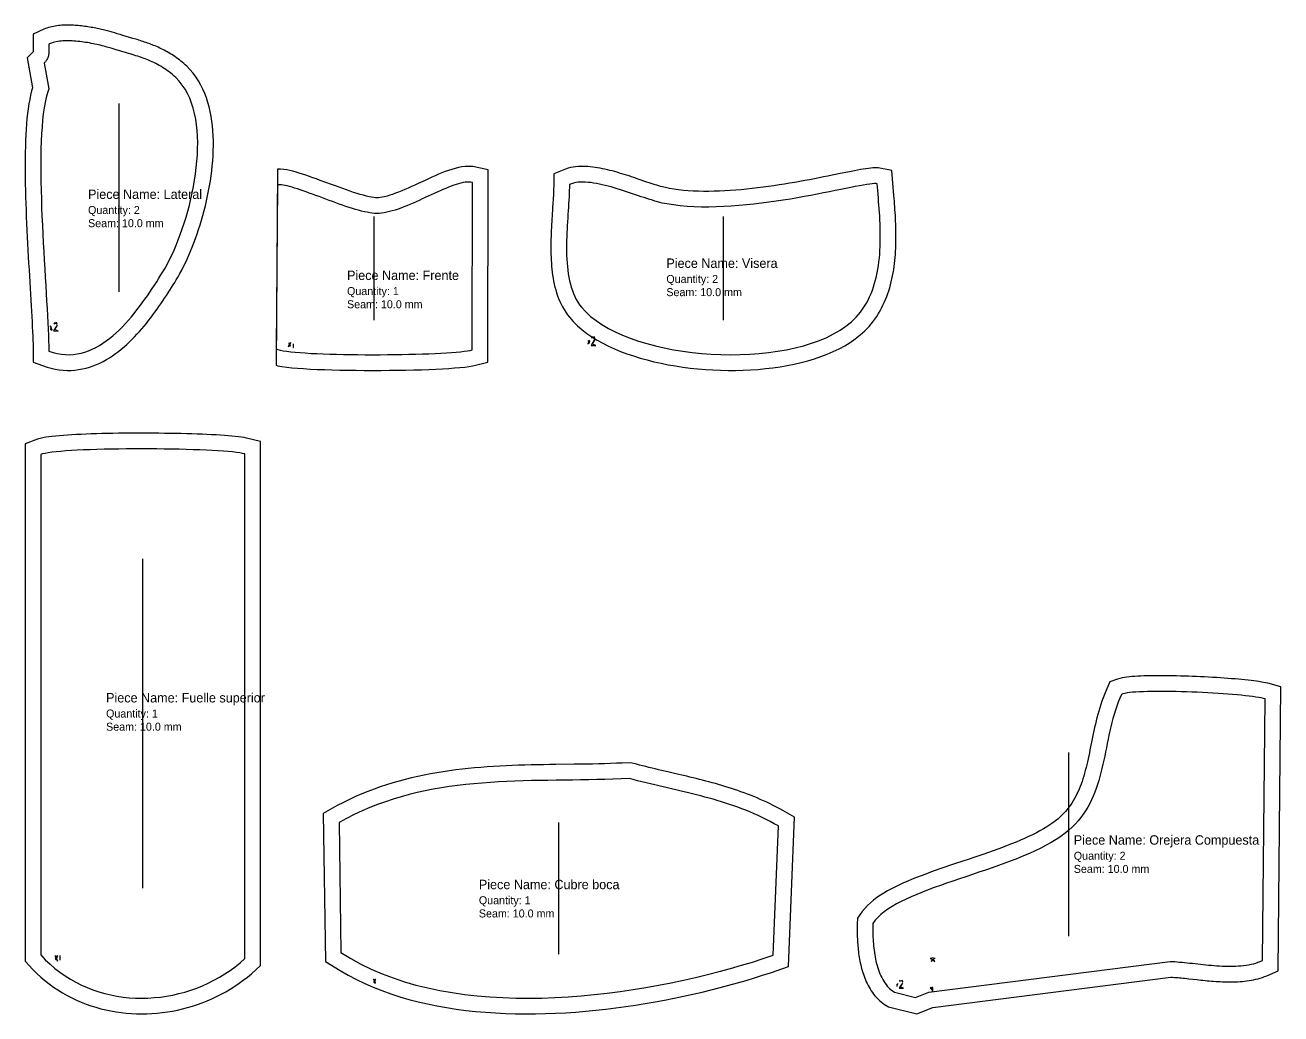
# Model space of a CAD drawing. Extents: x 0 to 829, y 0 to 1055.
# Drawn here: x 0 to 800, y 0 to 630 of the extents above; entities that cross this region are included whole.
import ezdxf

# ---------------------------------------------------------------- set-up
doc = ezdxf.new("R2010")
doc.units = 0
for name, color, linetype in [('1', 7, 'Continuous'), ('4', 1, 'Continuous'), ('7', 3, 'Continuous'), ('8', 5, 'Continuous')]:
    doc.layers.add(name, color=color, linetype=linetype)

# ---------------------------------------------------------------- blocks, each defined once
blk = doc.blocks.new('PIECE_1_FUELLE_SUPERIOR')
at = {"layer": '1'}
blk.add_lwpolyline([(67.58, -9.95), (70.86, -9.8), (74.14, -9.54), (77.41, -9.2), (80.66, -8.75), (83.91, -8.2), (87.14, -7.55), (90.34, -6.81), (93.53, -5.98), (96.69, -5.04), (99.83, -4.01), (102.93, -2.89), (106, -1.67), (109.04, -0.36), (112.03, 1.04), (114.99, 2.54), (117.9, 4.13), (120.76, 5.82), (123.58, 7.6), (126.33, 9.47), (129.04, 11.43), (131.68, 13.48), (134.26, 15.62), (140, 20.73), (139.99, 354.61), (131.19, 356.83), (129.55, 357.15), (127.83, 357.43), (125.97, 357.68), (123.97, 357.91), (121.82, 358.12), (119.52, 358.32), (117.07, 358.51), (114.47, 358.69), (111.74, 358.85), (108.89, 359.01), (105.91, 359.15), (102.82, 359.28), (99.63, 359.4), (96.35, 359.51), (92.98, 359.61), (89.54, 359.7), (86.03, 359.78), (82.47, 359.85), (78.86, 359.9), (75.22, 359.94), (71.54, 359.97), (67.85, 359.99), (64.16, 360), (60.47, 360), (56.79, 359.98), (53.13, 359.95), (49.5, 359.91), (45.92, 359.86), (42.38, 359.79), (38.91, 359.71), (35.5, 359.62), (32.17, 359.51), (28.93, 359.39), (25.79, 359.26), (22.76, 359.11), (19.84, 358.95), (17.04, 358.77), (14.37, 358.58), (11.84, 358.38), (9.45, 358.15), (7.2, 357.91), (5.1, 357.65), (3.14, 357.36), (1.29, 357.03), (-0.46, 356.65), (-2.21, 356.17), (-10, 353.3), (-10, 23.57), (-5.02, 18.25), (-2.53, 15.79), (0.03, 13.45), (2.65, 11.22), (5.35, 9.11), (8.1, 7.11), (10.92, 5.22), (13.79, 3.45), (16.71, 1.79), (19.68, 0.24), (22.68, -1.2), (25.74, -2.52), (28.82, -3.73), (31.94, -4.84), (35.09, -5.83), (38.27, -6.71), (41.48, -7.49), (44.7, -8.16), (47.94, -8.73), (51.19, -9.19), (54.46, -9.55), (57.73, -9.8), (61.01, -9.95), (64.3, -10)], close=True, dxfattribs=at)
at = {"layer": '4'}
blk.add_lwpolyline([(0, 346.32), (0, 27.52), (2.88, 24.49), (5.87, 21.64), (8.98, 18.97), (12.19, 16.48), (15.49, 14.18), (18.89, 12.05), (22.37, 10.1), (25.93, 8.32), (29.55, 6.72), (33.25, 5.3), (37, 4.05), (40.8, 2.96), (44.64, 2.05), (48.52, 1.31), (52.44, 0.73), (56.37, 0.32), (60.33, 0.08), (64.29, 0), (68.26, 0.08), (72.23, 0.33), (76.19, 0.73), (80.13, 1.3), (84.05, 2.02), (87.95, 2.9), (91.8, 3.93), (95.62, 5.12), (99.38, 6.46), (103.1, 7.95), (106.75, 9.6), (110.33, 11.39), (113.83, 13.33), (117.26, 15.42), (120.59, 17.66), (123.83, 20.03), (126.97, 22.56), (130, 25.22), (129.99, 346.82), (128.62, 347.15), (126.86, 347.46), (124.73, 347.75), (122.25, 348.03), (119.45, 348.29), (116.34, 348.54), (112.96, 348.76), (109.32, 348.97), (105.45, 349.16), (101.38, 349.33), (97.12, 349.48), (92.7, 349.62), (88.15, 349.73), (83.48, 349.83), (78.72, 349.9), (73.9, 349.95), (69.04, 349.99), (64.16, 350), (59.28, 349.99), (54.43, 349.96), (49.63, 349.91), (44.91, 349.84), (40.29, 349.74), (35.79, 349.62), (31.44, 349.48), (27.26, 349.31), (23.28, 349.12), (19.51, 348.91), (15.98, 348.68), (12.71, 348.42), (9.74, 348.13), (7.07, 347.82), (4.74, 347.48), (2.77, 347.12), (1.18, 346.74)], close=True, dxfattribs=at)
for points in [[(9.13, 27.13), (9.39, 24.75), (9.92, 25.01), (10.72, 23.69), (10.19, 25.01), (10.72, 27.13), (9.92, 26.07), (9.39, 27.13)], [(12.04, 27.13), (12.04, 24.48), (12.3, 24.48), (12.3, 27.13)]]:
    blk.add_lwpolyline(points, dxfattribs=at)
at = {"layer": '7'}
blk.add_line((65, 70), (65, 280), dxfattribs=at)
at = {"layer": '8'}
for s, height, p in [('Piece Name: Fuelle superior', 6, (41.6, 188.43)), ('Quantity: 1', 5.1, (41.6, 178.83)), ('Seam: 10.0 mm', 5.1, (41.6, 170.43))]:
    blk.add_text(s, height=height, dxfattribs=at).set_placement(p)
blk = doc.blocks.new('PIECE_2_CUBRE_BOCA')
at = {"layer": '1'}
blk.add_lwpolyline([(125.2, -9.97), (131.62, -9.83), (138.05, -9.6), (144.47, -9.26), (150.89, -8.83), (157.29, -8.3), (163.68, -7.69), (170.05, -6.99), (176.4, -6.21), (182.7, -5.36), (188.98, -4.43), (195.21, -3.42), (201.39, -2.35), (207.52, -1.22), (213.59, -0.02), (219.6, 1.23), (225.54, 2.54), (231.4, 3.9), (237.19, 5.31), (242.89, 6.76), (248.5, 8.26), (254.01, 9.79), (259.43, 11.36), (264.74, 12.96), (269.94, 14.59), (275.02, 16.24), (286.45, 20.1), (290.23, 115.44), (282.93, 119.57), (280.87, 120.7), (278.81, 121.79), (276.75, 122.84), (274.69, 123.86), (272.63, 124.84), (270.58, 125.78), (268.52, 126.7), (266.46, 127.58), (264.41, 128.43), (262.35, 129.26), (260.29, 130.05), (258.24, 130.82), (256.19, 131.56), (254.14, 132.28), (252.09, 132.98), (250.05, 133.65), (248.01, 134.3), (245.96, 134.93), (243.92, 135.54), (241.88, 136.14), (239.85, 136.71), (237.82, 137.28), (235.78, 137.82), (233.75, 138.36), (231.72, 138.88), (229.7, 139.39), (227.68, 139.9), (225.65, 140.39), (223.63, 140.88), (221.61, 141.36), (219.59, 141.84), (215.57, 142.78), (209.54, 144.17), (209.54, 144.17), (205.5, 145.12), (205.5, 145.12), (203.52, 145.59), (203.52, 145.59), (201.49, 146.07), (201.49, 146.07), (199.51, 146.55), (199.51, 146.55), (197.47, 147.05), (195.46, 147.55), (193.45, 148.06), (193.45, 148.06), (191.49, 148.57), (189.49, 149.1), (185.91, 150.06), (180.52, 149.8), (176.8, 149.64), (172.95, 149.51), (172.95, 149.5), (169.2, 149.39), (165.37, 149.29), (161.5, 149.21), (161.5, 149.21), (157.67, 149.14), (157.67, 149.14), (153.78, 149.08), (149.9, 149.03), (138.17, 148.88), (134.24, 148.82), (130.3, 148.76), (126.34, 148.69), (122.38, 148.6), (118.41, 148.5), (114.43, 148.37), (110.44, 148.23), (106.45, 148.06), (102.45, 147.86), (98.44, 147.63), (94.44, 147.37), (90.42, 147.07), (86.41, 146.73), (82.39, 146.34), (78.37, 145.91), (74.35, 145.43), (70.33, 144.9), (66.31, 144.31), (62.28, 143.66), (58.27, 142.95), (54.25, 142.17), (50.24, 141.33), (46.23, 140.41), (42.23, 139.42), (38.24, 138.35), (34.25, 137.2), (30.27, 135.96), (26.3, 134.64), (22.34, 133.23), (18.4, 131.72), (14.47, 130.12), (10.55, 128.41), (6.65, 126.61), (2.76, 124.69), (-1.11, 122.68), (-10.09, 117.7), (-8.68, 23.45), (0.73, 17.56), (5.83, 14.64), (11.04, 11.91), (16.38, 9.37), (21.82, 7), (27.36, 4.81), (32.99, 2.79), (38.72, 0.94), (44.53, -0.75), (50.42, -2.29), (56.38, -3.67), (62.4, -4.9), (68.49, -5.99), (74.64, -6.94), (80.83, -7.76), (87.08, -8.44), (93.36, -8.99), (99.68, -9.42), (106.03, -9.73), (112.4, -9.92), (118.8, -10)], close=True, dxfattribs=at)
at = {"layer": '4'}
blk.add_lwpolyline([(0, 111.86), (1.24, 29.04), (7.44, 25.21), (13.87, 21.69), (20.52, 18.47), (27.38, 15.54), (34.43, 12.88), (41.66, 10.5), (49.05, 8.38), (56.6, 6.53), (64.29, 4.92), (72.1, 3.55), (80.03, 2.42), (88.06, 1.51), (96.17, 0.83), (104.36, 0.35), (112.61, 0.08), (120.91, 0), (129.24, 0.11), (137.6, 0.4), (145.96, 0.86), (154.32, 1.48), (162.66, 2.26), (170.97, 3.19), (179.24, 4.26), (187.45, 5.46), (195.59, 6.78), (203.64, 8.23), (211.6, 9.78), (219.45, 11.43), (227.18, 13.18), (234.77, 15.01), (242.21, 16.92), (249.49, 18.9), (256.6, 20.95), (263.51, 23.04), (270.23, 25.19), (276.73, 27.37), (280, 109.74), (277.42, 111.19), (274.85, 112.58), (272.27, 113.9), (269.69, 115.17), (267.1, 116.38), (264.51, 117.54), (261.92, 118.64), (259.33, 119.7), (256.74, 120.71), (254.14, 121.68), (251.54, 122.6), (248.93, 123.49), (246.32, 124.34), (243.71, 125.16), (241.09, 125.95), (238.47, 126.71), (235.84, 127.45), (233.21, 128.16), (230.57, 128.85), (227.93, 129.53), (225.28, 130.19), (222.63, 130.83), (219.97, 131.47), (217.31, 132.1), (214.64, 132.72), (211.96, 133.35), (209.28, 133.97), (206.59, 134.59), (203.9, 135.22), (201.19, 135.86), (198.48, 136.51), (195.77, 137.17), (193.04, 137.85), (190.31, 138.54), (187.57, 139.26), (184.82, 140), (179.72, 139.75), (174.6, 139.56), (169.45, 139.4), (164.3, 139.27), (159.12, 139.17), (153.93, 139.08), (148.74, 139.01), (143.53, 138.95), (138.31, 138.88), (133.08, 138.8), (127.85, 138.71), (122.62, 138.6), (117.38, 138.46), (112.14, 138.29), (106.91, 138.07), (101.67, 137.8), (96.44, 137.48), (91.22, 137.1), (86, 136.65), (80.8, 136.12), (75.6, 135.51), (70.41, 134.81), (65.24, 134.01), (60.09, 133.11), (54.95, 132.11), (49.83, 130.98), (44.73, 129.73), (39.65, 128.36), (34.6, 126.84), (29.57, 125.19), (24.56, 123.38), (19.59, 121.42), (14.64, 119.29), (9.73, 116.99), (4.85, 114.52)], close=True, dxfattribs=at)
blk.add_lwpolyline([(21.83, 12.04), (22.36, 11.24), (22.09, 10.19), (23.15, 9.66), (22.89, 10.98), (23.42, 12.04), (22.62, 11.24), (22.09, 12.04)], dxfattribs=at)
at = {"layer": '7'}
blk.add_line((140, 28), (140, 112), dxfattribs=at)
at = {"layer": '8'}
for s, height, p in [('Piece Name: Cubre boca', 6, (89.12, 69.45)), ('Quantity: 1', 5.1, (89.12, 59.85)), ('Seam: 10.0 mm', 5.1, (89.12, 51.45))]:
    blk.add_text(s, height=height, dxfattribs=at).set_placement(p)
blk = doc.blocks.new('PIECE_3_OREJERA_COMPUESTA')
at = {"layer": '1'}
blk.add_lwpolyline([(192.21, 12.81), (193.19, 12.74), (194.35, 12.65), (194.35, 12.65), (195.43, 12.55), (196.54, 12.45), (197.75, 12.33), (198.94, 12.21), (201.34, 11.95), (201.34, 11.95), (206.43, 11.38), (209.04, 11.1), (210.38, 10.96), (211.72, 10.82), (213.07, 10.69), (214.44, 10.57), (215.81, 10.45), (217.19, 10.34), (218.57, 10.24), (219.97, 10.15), (221.37, 10.07), (222.77, 10.01), (224.18, 9.96), (225.6, 9.92), (227.01, 9.91), (228.43, 9.91), (229.86, 9.93), (231.28, 9.97), (232.71, 10.04), (234.13, 10.13), (235.57, 10.24), (236.99, 10.39), (238.42, 10.56), (239.85, 10.77), (241.28, 11.01), (242.7, 11.29), (244.11, 11.6), (245.53, 11.96), (246.94, 12.35), (248.34, 12.8), (249.74, 13.29), (251.13, 13.83), (258.3, 16.92), (260.07, 197.84), (251.67, 200.16), (250.38, 200.46), (249.04, 200.73), (247.62, 200.98), (246.12, 201.22), (244.52, 201.46), (242.82, 201.68), (241.03, 201.9), (239.16, 202.12), (237.2, 202.32), (235.16, 202.53), (233.03, 202.73), (230.84, 202.92), (228.59, 203.1), (226.28, 203.28), (223.91, 203.45), (221.5, 203.62), (219.04, 203.78), (216.55, 203.93), (214.03, 204.07), (211.48, 204.2), (208.93, 204.33), (206.35, 204.44), (203.78, 204.55), (201.21, 204.65), (198.65, 204.73), (196.1, 204.8), (193.57, 204.87), (191.07, 204.92), (188.6, 204.96), (186.18, 204.99), (183.79, 205), (181.46, 205), (179.19, 204.99), (176.97, 204.96), (174.83, 204.91), (172.75, 204.85), (170.75, 204.78), (168.83, 204.69), (167, 204.57), (165.25, 204.44), (163.58, 204.29), (161.99, 204.11), (160.47, 203.9), (159, 203.64), (157.53, 203.32), (156.04, 202.91), (151.03, 201.04), (148.45, 195.18), (147.58, 193.07), (146.76, 190.95), (146, 188.82), (145.29, 186.71), (144.62, 184.59), (143.99, 182.47), (143.4, 180.36), (142.85, 178.25), (142.32, 176.16), (141.82, 174.07), (141.35, 172), (140.89, 169.93), (140.46, 167.87), (140.03, 165.83), (139.62, 163.81), (138.4, 157.81), (138, 155.86), (137.59, 153.91), (137.19, 152.06), (136.75, 150.1), (136.31, 148.22), (135.89, 146.49), (135.41, 144.64), (134.91, 142.81), (134.42, 141.1), (133.89, 139.36), (133.33, 137.68), (132.73, 135.97), (132.14, 134.39), (131.49, 132.78), (130.81, 131.21), (130.1, 129.68), (129.35, 128.19), (128.56, 126.73), (127.72, 125.28), (126.85, 123.89), (125.92, 122.5), (124.97, 121.19), (123.91, 119.85), (122.84, 118.59), (121.69, 117.33), (120.47, 116.09), (119.19, 114.88), (117.84, 113.7), (116.4, 112.54), (114.66, 111.24), (112.82, 109.97), (110.84, 108.71), (108.73, 107.44), (106.5, 106.18), (104.24, 104.98), (101.75, 103.72), (99.29, 102.55), (96.7, 101.36), (94.04, 100.2), (91.25, 99.03), (88.47, 97.9), (85.66, 96.8), (82.66, 95.65), (79.77, 94.58), (76.76, 93.5), (73.67, 92.4), (70.65, 91.35), (70.65, 91.35), (67.53, 90.27), (64.45, 89.23), (61.31, 88.17), (51.97, 85.04), (48.87, 83.99), (45.78, 82.94), (42.72, 81.88), (39.68, 80.81), (36.68, 79.74), (33.71, 78.65), (30.79, 77.55), (27.91, 76.44), (25.08, 75.3), (22.31, 74.14), (19.6, 72.96), (16.95, 71.75), (14.37, 70.5), (11.86, 69.22), (9.43, 67.89), (7.08, 66.52), (4.8, 65.09), (2.61, 63.6), (0.52, 62.03), (-1.49, 60.38), (-3.38, 58.63), (-5.17, 56.77), (-6.83, 54.79), (-9.85, 50.54), (-9.96, 46.6), (-9.98, 45.64), (-9.99, 44.66), (-10, 43.66), (-10, 42.64), (-9.99, 41.59), (-9.97, 40.54), (-9.95, 39.46), (-9.91, 38.36), (-9.86, 37.26), (-9.81, 36.14), (-9.74, 35), (-9.65, 33.86), (-9.56, 32.7), (-9.45, 31.54), (-9.33, 30.36), (-9.19, 29.18), (-9.04, 27.99), (-8.87, 26.8), (-8.68, 25.6), (-8.47, 24.4), (-8.24, 23.2), (-8, 21.98), (-7.73, 20.78), (-7.44, 19.57), (-7.13, 18.36), (-6.79, 17.16), (-6.43, 15.96), (-6.04, 14.76), (-5.62, 13.56), (-5.18, 12.38), (-4.7, 11.2), (-4.18, 10.02), (-3.64, 8.86), (-3.05, 7.7), (-2.43, 6.56), (-1.77, 5.44), (-1.06, 4.32), (-0.31, 3.23), (0.49, 2.15), (1.33, 1.1), (2.23, 0.08), (3.18, -0.92), (4.19, -1.87), (5.24, -2.79), (6.35, -3.67), (7.52, -4.5), (9.91, -6.04), (27.94, -10.46), (38.2, -6.48), (189.94, 12.95), (190.19, 12.94), (191.08, 12.89)], close=True, dxfattribs=at)
at = {"layer": '4'}
blk.add_lwpolyline([(158.48, 193.14), (157.39, 190.64), (156.38, 188.1), (155.45, 185.54), (154.59, 182.96), (153.79, 180.36), (153.05, 177.74), (152.36, 175.1), (151.72, 172.46), (151.11, 169.8), (150.52, 167.14), (149.96, 164.48), (149.41, 161.81), (148.88, 159.15), (148.34, 156.49), (147.79, 153.84), (147.23, 151.19), (146.66, 148.56), (146.05, 145.95), (145.41, 143.36), (144.73, 140.78), (144, 138.23), (143.22, 135.7), (142.37, 133.21), (141.45, 130.74), (140.46, 128.31), (139.39, 125.92), (138.22, 123.57), (136.96, 121.26), (135.59, 118.99), (134.12, 116.78), (132.52, 114.61), (130.8, 112.5), (128.95, 110.44), (126.96, 108.45), (124.82, 106.51), (122.53, 104.64), (119.79, 102.62), (116.86, 100.68), (113.76, 98.79), (110.49, 96.97), (107.07, 95.2), (103.52, 93.49), (99.85, 91.82), (96.06, 90.19), (92.18, 88.61), (88.22, 87.07), (84.19, 85.55), (80.1, 84.07), (75.97, 82.61), (71.82, 81.17), (67.64, 79.75), (63.47, 78.35), (59.3, 76.95), (55.16, 75.56), (51.06, 74.17), (47.01, 72.78), (43.02, 71.39), (39.11, 69.99), (35.3, 68.57), (31.58, 67.13), (27.99, 65.68), (24.53, 64.2), (21.21, 62.69), (18.05, 61.15), (15.06, 59.58), (12.25, 57.96), (9.65, 56.3), (7.26, 54.6), (5.09, 52.84), (3.16, 51.03), (1.48, 49.16), (0.06, 47.22), (0.03, 46.06), (0.01, 44.86), (0, 43.63), (0, 42.36), (0.02, 41.07), (0.05, 39.75), (0.1, 38.41), (0.16, 37.04), (0.24, 35.67), (0.34, 34.27), (0.47, 32.87), (0.61, 31.46), (0.78, 30.05), (0.97, 28.63), (1.19, 27.22), (1.44, 25.81), (1.71, 24.41), (2.01, 23.02), (2.35, 21.65), (2.71, 20.29), (3.11, 18.95), (3.55, 17.63), (4.01, 16.34), (4.52, 15.08), (5.06, 13.84), (5.65, 12.65), (6.27, 11.49), (6.94, 10.38), (7.64, 9.3), (8.4, 8.28), (9.19, 7.3), (10.04, 6.38), (10.93, 5.51), (11.87, 4.71), (12.86, 3.96), (13.9, 3.28), (27.26, 0), (35.72, 3.28), (189.51, 22.97), (190.97, 22.91), (192.47, 22.82), (194, 22.71), (195.55, 22.58), (197.13, 22.44), (198.74, 22.28), (200.37, 22.11), (202.03, 21.93), (203.7, 21.75), (205.39, 21.56), (207.09, 21.37), (208.81, 21.18), (210.53, 21), (212.27, 20.82), (214.01, 20.65), (215.76, 20.49), (217.51, 20.35), (219.26, 20.22), (221, 20.11), (222.74, 20.02), (224.48, 19.95), (226.21, 19.91), (227.93, 19.9), (229.63, 19.93), (231.32, 19.98), (233, 20.07), (234.65, 20.2), (236.29, 20.37), (237.9, 20.59), (239.49, 20.85), (241.05, 21.16), (242.58, 21.52), (244.08, 21.94), (245.54, 22.41), (246.97, 22.94), (248.37, 23.53), (250, 190.25), (248.9, 190.54), (247.55, 190.83), (245.95, 191.12), (244.13, 191.41), (242.09, 191.69), (239.86, 191.97), (237.44, 192.24), (234.86, 192.51), (232.14, 192.77), (229.27, 193.01), (226.29, 193.25), (223.2, 193.48), (220.03, 193.69), (216.79, 193.9), (213.48, 194.08), (210.14, 194.26), (206.77, 194.42), (203.39, 194.56), (200.02, 194.68), (196.66, 194.78), (193.34, 194.87), (190.08, 194.93), (186.88, 194.98), (183.76, 195), (180.75, 195), (177.84, 194.97), (175.07, 194.92), (172.44, 194.84), (169.97, 194.73), (167.68, 194.6), (165.57, 194.43), (163.68, 194.24), (162.01, 194.01), (160.57, 193.76), (159.39, 193.47)], close=True, dxfattribs=at)
for points in [[(38.76, 25.27), (36.64, 24.74), (38.23, 24.21), (37.17, 23.15), (38.5, 23.68), (39.56, 22.89), (38.5, 24.47), (39.82, 25.27)], [(15.74, 8.86), (15.74, 8.6), (15.21, 8.33), (15.21, 7.28), (15.48, 7.28), (15.48, 7.81), (16.01, 8.86)], [(18.92, 9.13), (16.8, 5.95), (19.45, 5.95), (17.33, 6.75), (19.18, 9.13)], [(17.33, 10.98), (17.07, 10.45), (18.39, 10.72), (18.92, 9.92), (19.18, 9.92), (18.65, 10.98)], [(37.17, 6.48), (36.64, 5.95), (37.97, 5.95), (37.17, 5.42), (37.97, 4.89), (37.97, 3.84), (38.23, 6.22), (37.7, 6.48)]]:
    blk.add_lwpolyline(points, dxfattribs=at)
at = {"layer": '7'}
blk.add_line((125, 39), (125, 156), dxfattribs=at)
at = {"layer": '8'}
for s, height, p in [('Piece Name: Orejera Compuesta', 6, (128.08, 97.35)), ('Quantity: 2', 5.1, (128.08, 87.75)), ('Seam: 10.0 mm', 5.1, (128.08, 79.35))]:
    blk.add_text(s, height=height, dxfattribs=at).set_placement(p)
blk = doc.blocks.new('PIECE_4_LATERAL')
at = {"layer": '1'}
blk.add_lwpolyline([(50.52, 203.94), (49.59, 204.22), (48.7, 204.5), (47.12, 204.99), (46.36, 205.21), (45.59, 205.44), (44.81, 205.66), (44, 205.89), (43.17, 206.11), (42.33, 206.34), (41.47, 206.56), (40.59, 206.78), (39.7, 207), (38.79, 207.21), (37.86, 207.42), (36.93, 207.62), (35.98, 207.83), (35.01, 208.02), (34.05, 208.21), (33.06, 208.4), (32.07, 208.57), (31.08, 208.74), (30.07, 208.91), (29.05, 209.06), (28.03, 209.2), (27, 209.34), (25.97, 209.46), (24.93, 209.57), (23.89, 209.68), (22.85, 209.77), (21.8, 209.84), (20.75, 209.9), (19.71, 209.95), (18.65, 209.98), (17.6, 210), (16.55, 210), (15.49, 209.98), (14.44, 209.94), (13.39, 209.88), (12.34, 209.8), (11.28, 209.69), (10.23, 209.56), (9.19, 209.41), (8.13, 209.22), (7.08, 209), (6.03, 208.75), (4.98, 208.47), (3.94, 208.14), (2.89, 207.77), (1.84, 207.36), (-4.88, 204.33), (-4.88, 197.48), (-4.86, 195.86), (-4.84, 194.8), (-4.84, 194.03), (-4.84, 193.69), (-4.85, 193.39), (-4.87, 193.05), (-4.87, 193.02), (-4.87, 192.98), (-8.67, 189.22), (-5.2, 170.13), (-5.83, 168.04), (-6.5, 165.39), (-7.09, 162.63), (-7.61, 159.75), (-8.07, 156.76), (-8.47, 153.65), (-8.81, 150.42), (-9.11, 147.09), (-9.35, 143.65), (-9.56, 140.1), (-9.72, 136.47), (-9.84, 132.74), (-9.93, 128.93), (-9.98, 125.04), (-10, 121.09), (-9.99, 117.07), (-9.95, 112.99), (-9.89, 108.87), (-9.8, 104.7), (-9.69, 100.5), (-9.55, 96.27), (-9.4, 92.02), (-9.24, 87.77), (-9.05, 83.5), (-8.86, 79.24), (-8.65, 74.99), (-8.43, 70.76), (-8.2, 66.55), (-7.97, 62.38), (-7.74, 58.25), (-7.5, 54.17), (-7.03, 46.19), (-6.34, 34.78), (-6.13, 31.17), (-6.13, 31.17), (-5.93, 27.66), (-5.74, 24.28), (-5.74, 24.28), (-5.56, 20.98), (-5.56, 20.98), (-5.4, 17.84), (-5.26, 14.83), (-5.14, 11.97), (-5.04, 9.27), (-4.96, 6.83), (-4.91, 4.39), (-4.79, -4.8), (4.13, -7.89), (6.67, -8.62), (9.22, -9.19), (11.75, -9.61), (14.28, -9.88), (16.78, -10), (19.26, -9.98), (21.71, -9.81), (24.13, -9.52), (26.5, -9.09), (28.83, -8.54), (31.12, -7.88), (33.35, -7.12), (35.54, -6.25), (37.67, -5.29), (39.76, -4.25), (41.79, -3.12), (43.78, -1.93), (45.72, -0.66), (47.62, 0.67), (49.47, 2.06), (51.28, 3.5), (53.05, 4.99), (54.77, 6.52), (56.47, 8.1), (58.12, 9.71), (59.73, 11.36), (61.31, 13.04), (62.86, 14.75), (64.37, 16.47), (65.85, 18.22), (67.3, 19.99), (68.72, 21.76), (70.1, 23.55), (71.45, 25.34), (72.78, 27.13), (74.07, 28.93), (75.33, 30.72), (76.56, 32.5), (77.76, 34.26), (78.94, 36.02), (80.08, 37.75), (81.19, 39.47), (82.28, 41.16), (83.33, 42.81), (84.35, 44.44), (85.34, 46.02), (86.34, 47.62), (87.51, 49.57), (88.7, 51.66), (89.88, 53.84), (91.04, 56.11), (92.18, 58.46), (93.31, 60.88), (94.42, 63.39), (95.51, 65.97), (96.58, 68.61), (97.63, 71.33), (98.65, 74.1), (99.64, 76.93), (100.6, 79.81), (101.53, 82.75), (102.43, 85.73), (103.29, 88.75), (104.11, 91.81), (104.89, 94.91), (105.62, 98.03), (106.31, 101.18), (106.95, 104.35), (107.53, 107.54), (108.06, 110.74), (108.54, 113.95), (108.95, 117.17), (109.3, 120.39), (109.58, 123.6), (109.79, 126.81), (109.94, 130.02), (110, 133.21), (109.99, 136.38), (109.89, 139.53), (109.7, 142.66), (109.43, 145.77), (109.06, 148.84), (108.58, 151.88), (108, 154.88), (107.32, 157.84), (106.51, 160.75), (105.58, 163.62), (104.52, 166.43), (103.33, 169.17), (101.99, 171.85), (100.5, 174.45), (98.85, 176.96), (97.04, 179.37), (95.07, 181.67), (93.02, 183.75), (92.01, 184.69), (91.1, 185.51), (90.17, 186.3), (89.24, 187.08), (88.3, 187.82), (87.35, 188.54), (86.4, 189.24), (85.45, 189.91), (84.5, 190.56), (83.53, 191.18), (82.57, 191.79), (81.61, 192.37), (80.64, 192.93), (79.67, 193.47), (78.7, 193.98), (77.73, 194.48), (76.76, 194.96), (75.79, 195.42), (74.82, 195.87), (73.85, 196.3), (72.89, 196.71), (71.92, 197.11), (70.96, 197.5), (69.99, 197.87), (69.04, 198.22), (68.08, 198.57), (67.13, 198.91), (66.18, 199.23), (65.23, 199.55), (64.28, 199.86), (63.34, 200.16), (62.4, 200.45), (61.47, 200.74), (60.53, 201.02), (58.68, 201.57), (52.27, 203.43), (50.52, 203.94)], close=True, dxfattribs=at)
at = {"layer": '4'}
blk.add_lwpolyline([(5.12, 197.86), (5.12, 197.44), (5.12, 197.02), (5.13, 196.61), (5.13, 196.21), (5.14, 195.82), (5.15, 195.43), (5.16, 195.05), (5.16, 194.68), (5.16, 194.31), (5.16, 193.95), (5.16, 193.59), (5.15, 193.24), (5.14, 192.9), (5.12, 192.56), (5.1, 192.22), (5.07, 191.89), (5.03, 191.56), (4.99, 191.24), (4.93, 190.92), (4.87, 190.61), (4.8, 190.29), (4.72, 189.98), (4.62, 189.68), (4.52, 189.37), (4.4, 189.07), (4.27, 188.77), (4.13, 188.47), (3.97, 188.17), (3.79, 187.88), (3.61, 187.58), (3.4, 187.29), (3.18, 187), (2.94, 186.7), (2.68, 186.41), (2.41, 186.12), (2.11, 185.82), (5.12, 169.31), (4.22, 166.76), (3.42, 163.88), (2.72, 160.69), (2.11, 157.21), (1.58, 153.46), (1.14, 149.45), (0.78, 145.21), (0.49, 140.74), (0.27, 136.08), (0.12, 131.23), (0.03, 126.23), (0, 121.07), (0.02, 115.8), (0.09, 110.41), (0.2, 104.94), (0.35, 99.4), (0.54, 93.8), (0.76, 88.18), (1, 82.54), (1.27, 76.9), (1.56, 71.28), (1.86, 65.71), (2.17, 60.19), (2.48, 54.76), (2.8, 49.42), (3.11, 44.19), (3.42, 39.1), (3.71, 34.16), (3.99, 29.39), (4.25, 24.82), (4.48, 20.44), (4.68, 16.3), (4.85, 12.4), (4.98, 8.76), (5.07, 5.41), (5.12, 2.35), (7.81, 1.44), (10.48, 0.76), (13.1, 0.3), (15.69, 0.05), (18.25, 0), (20.77, 0.14), (23.25, 0.47), (25.69, 0.98), (28.1, 1.65), (30.47, 2.49), (32.81, 3.48), (35.1, 4.6), (37.36, 5.87), (39.57, 7.26), (41.75, 8.77), (43.89, 10.39), (45.99, 12.11), (48.04, 13.92), (50.06, 15.82), (52.04, 17.79), (53.97, 19.83), (55.86, 21.93), (57.72, 24.08), (59.52, 26.27), (61.29, 28.5), (63.01, 30.75), (64.69, 33.02), (66.33, 35.3), (67.92, 37.58), (69.47, 39.85), (70.97, 42.11), (72.43, 44.34), (73.85, 46.54), (75.21, 48.69), (76.54, 50.8), (77.81, 52.85), (79.24, 55.24), (80.67, 57.82), (82.09, 60.58), (83.51, 63.5), (84.9, 66.57), (86.27, 69.79), (87.61, 73.13), (88.92, 76.59), (90.18, 80.17), (91.39, 83.83), (92.55, 87.59), (93.65, 91.41), (94.68, 95.3), (95.64, 99.25), (96.52, 103.23), (97.32, 107.24), (98.02, 111.28), (98.63, 115.32), (99.13, 119.35), (99.53, 123.37), (99.81, 127.37), (99.97, 131.32), (100, 135.23), (99.9, 139.08), (99.66, 142.86), (99.27, 146.56), (98.73, 150.16), (98.03, 153.66), (97.17, 157.05), (96.14, 160.31), (94.94, 163.43), (93.55, 166.4), (91.97, 169.21), (90.2, 171.85), (88.23, 174.31), (86.05, 176.58), (85.02, 177.53), (83.98, 178.44), (82.94, 179.31), (81.89, 180.14), (80.83, 180.93), (79.77, 181.68), (78.69, 182.41), (77.61, 183.1), (76.53, 183.75), (75.43, 184.38), (74.33, 184.98), (73.23, 185.55), (72.11, 186.1), (70.99, 186.63), (69.86, 187.13), (68.73, 187.61), (67.59, 188.07), (66.45, 188.52), (65.29, 188.95), (64.14, 189.36), (62.97, 189.76), (61.8, 190.15), (60.63, 190.53), (59.44, 190.9), (58.26, 191.26), (57.06, 191.62), (55.87, 191.97), (54.66, 192.32), (53.45, 192.67), (52.24, 193.02), (51.02, 193.38), (49.8, 193.73), (48.57, 194.09), (47.33, 194.46), (46.09, 194.84), (44.85, 195.22), (43.97, 195.49), (43.05, 195.76), (42.09, 196.04), (41.09, 196.32), (40.07, 196.59), (39.01, 196.87), (37.92, 197.14), (36.81, 197.4), (35.68, 197.66), (34.53, 197.91), (33.35, 198.16), (32.16, 198.39), (30.96, 198.62), (29.75, 198.83), (28.53, 199.03), (27.3, 199.21), (26.06, 199.38), (24.83, 199.53), (23.6, 199.66), (22.37, 199.77), (21.14, 199.86), (19.93, 199.93), (18.72, 199.98), (17.53, 200), (16.36, 199.99), (15.2, 199.96), (14.06, 199.9), (12.94, 199.81), (11.85, 199.69), (10.79, 199.54), (9.75, 199.35), (8.75, 199.13), (7.79, 198.87), (6.86, 198.57), (5.97, 198.24)], close=True, dxfattribs=at)
for points in [[(5.95, 18.39), (6.48, 17.33), (6.22, 16.27), (7.28, 15.74), (6.22, 18.39)], [(10.45, 18.92), (8.07, 15.21), (10.98, 14.95), (8.86, 16.01), (10.72, 18.92)], [(9.13, 20.51), (8.33, 19.71), (9.39, 20.24), (10.45, 19.45), (10.19, 20.24), (9.66, 20.51)]]:
    blk.add_lwpolyline(points, dxfattribs=at)
at = {"layer": '7'}
blk.add_line((50, 40), (50, 160), dxfattribs=at)
at = {"layer": '8'}
for s, height, p in [('Piece Name: Lateral', 6, (30.12, 99.26)), ('Quantity: 2', 5.1, (30.12, 89.66)), ('Seam: 10.0 mm', 5.1, (30.12, 81.26))]:
    blk.add_text(s, height=height, dxfattribs=at).set_placement(p)
blk = doc.blocks.new('PIECE_5_FRENTE')
at = {"layer": '1'}
blk.add_lwpolyline([(66.81, -9.98), (72.12, -9.94), (77.38, -9.88), (82.55, -9.79), (87.6, -9.67), (92.5, -9.53), (97.22, -9.36), (101.73, -9.17), (105.99, -8.96), (109.99, -8.72), (113.69, -8.46), (117.08, -8.17), (120.14, -7.85), (122.89, -7.49), (125.37, -7.07), (134.86, -4.81), (135.01, 117.86), (125.19, 119.85), (122.76, 120.01), (120.45, 119.93), (118.24, 119.66), (116.1, 119.24), (113.99, 118.72), (111.9, 118.1), (109.81, 117.41), (107.72, 116.64), (105.61, 115.81), (103.49, 114.94), (101.35, 114.02), (99.2, 113.06), (97.04, 112.08), (94.87, 111.09), (90.53, 109.08), (88.38, 108.09), (86.23, 107.12), (84.11, 106.17), (82.03, 105.26), (79.97, 104.4), (77.97, 103.59), (76.02, 102.85), (74.14, 102.18), (72.34, 101.58), (70.64, 101.08), (69.04, 100.67), (67.57, 100.36), (66.25, 100.15), (65.1, 100.03), (64.1, 100), (63.23, 100.04), (62.09, 100.16), (60.72, 100.38), (59.15, 100.68), (57.43, 101.08), (55.56, 101.56), (53.58, 102.12), (51.49, 102.75), (49.33, 103.44), (47.09, 104.19), (44.79, 104.97), (42.45, 105.8), (40.07, 106.66), (37.68, 107.53), (35.27, 108.42), (28.09, 111.09), (25.73, 111.96), (23.42, 112.8), (21.15, 113.61), (18.93, 114.38), (16.76, 115.1), (14.66, 115.77), (12.61, 116.38), (10.62, 116.92), (8.67, 117.39), (6.74, 117.78), (4.79, 118.06), (2.72, 118.2), (0.77, 118.14), (-0.07, -6.76), (0.93, -7), (3.66, -7.49), (6.65, -7.91), (9.94, -8.27), (13.54, -8.58), (17.43, -8.87), (21.6, -9.11), (26.02, -9.33), (30.66, -9.51), (35.49, -9.66), (40.48, -9.79), (45.61, -9.88), (50.83, -9.95), (56.13, -9.99), (61.47, -10)], close=True, dxfattribs=at)
at = {"layer": '4'}
blk.add_lwpolyline([(0.7, 108), (0, 3.68), (1.09, 3.27), (2.58, 2.88), (4.44, 2.51), (6.65, 2.18), (9.19, 1.87), (12.03, 1.58), (15.15, 1.32), (18.53, 1.09), (22.14, 0.87), (25.97, 0.69), (29.98, 0.52), (34.16, 0.38), (38.49, 0.26), (42.93, 0.16), (47.48, 0.09), (52.09, 0.04), (56.76, 0.01), (61.46, 0), (66.17, 0.01), (70.85, 0.04), (75.5, 0.1), (80.09, 0.17), (84.59, 0.26), (88.98, 0.37), (93.24, 0.5), (97.34, 0.65), (101.27, 0.82), (105, 1.01), (108.5, 1.21), (111.76, 1.43), (114.75, 1.66), (117.45, 1.92), (119.83, 2.19), (121.88, 2.47), (123.56, 2.78), (124.87, 3.09), (125, 109.68), (123.99, 109.9), (122.89, 109.99), (121.71, 109.98), (120.45, 109.86), (119.12, 109.65), (117.71, 109.35), (116.24, 108.96), (114.71, 108.5), (113.12, 107.97), (111.47, 107.37), (109.78, 106.71), (108.04, 106), (106.26, 105.24), (104.44, 104.45), (102.59, 103.62), (100.72, 102.77), (98.82, 101.9), (96.9, 101.01), (94.97, 100.12), (93.02, 99.22), (91.07, 98.33), (89.12, 97.45), (87.17, 96.59), (85.23, 95.76), (83.3, 94.96), (81.39, 94.19), (79.49, 93.47), (77.62, 92.8), (75.78, 92.18), (73.97, 91.63), (72.19, 91.15), (70.46, 90.74), (68.77, 90.41), (67.14, 90.18), (65.56, 90.03), (64.03, 89.99), (62.65, 90.05), (61.17, 90.2), (59.59, 90.42), (57.93, 90.72), (56.18, 91.1), (54.36, 91.54), (52.48, 92.04), (50.53, 92.6), (48.54, 93.2), (46.49, 93.85), (44.41, 94.53), (42.3, 95.25), (40.17, 96), (38.01, 96.77), (35.85, 97.55), (33.69, 98.34), (31.53, 99.14), (29.38, 99.94), (27.25, 100.74), (25.14, 101.52), (23.07, 102.29), (21.03, 103.03), (19.05, 103.74), (17.12, 104.42), (15.24, 105.07), (13.44, 105.67), (11.71, 106.21), (10.06, 106.71), (8.51, 107.14), (7.05, 107.51), (5.69, 107.8), (4.44, 108.02), (3.31, 108.15), (2.31, 108.2), (1.43, 108.15)], close=True, dxfattribs=at)
for points in [[(9.13, 7.81), (8.6, 7.01), (8.07, 7.54), (8.33, 6.22), (7.54, 5.16), (8.6, 5.95), (9.13, 5.42), (8.86, 6.75), (9.39, 7.81)], [(10.72, 7.01), (10.72, 4.63), (10.98, 4.63), (10.98, 7.01)]]:
    blk.add_lwpolyline(points, dxfattribs=at)
at = {"layer": '7'}
blk.add_line((62.5, 22), (62.5, 88), dxfattribs=at)
at = {"layer": '8'}
for s, height, p in [('Piece Name: Frente', 6, (45.11, 47.6)), ('Quantity: 1', 5.1, (45.11, 38)), ('Seam: 10.0 mm', 5.1, (45.11, 29.6))]:
    blk.add_text(s, height=height, dxfattribs=at).set_placement(p)
blk = doc.blocks.new('PIECE_6_VISERA')
at = {"layer": '1'}
blk.add_lwpolyline([(56.48, 108.34), (55.19, 108.75), (53.96, 109.15), (52.65, 109.59), (51.29, 110.04), (45.71, 111.93), (42.81, 112.9), (41.32, 113.39), (39.84, 113.88), (38.33, 114.36), (36.82, 114.84), (35.3, 115.31), (33.77, 115.77), (32.23, 116.22), (30.69, 116.65), (29.14, 117.07), (27.6, 117.47), (26.05, 117.86), (24.49, 118.21), (22.94, 118.55), (21.39, 118.85), (19.83, 119.13), (18.28, 119.38), (16.73, 119.58), (15.17, 119.76), (13.61, 119.89), (12.05, 119.97), (10.48, 120), (8.92, 119.98), (7.34, 119.9), (5.77, 119.75), (4.19, 119.52), (2.6, 119.21), (1.01, 118.81), (-0.58, 118.31), (-8.12, 115.34), (-8.18, 107.16), (-8.21, 105.93), (-8.25, 104.53), (-8.3, 103.01), (-8.37, 101.53), (-8.45, 100.01), (-8.54, 98.44), (-8.64, 96.85), (-8.85, 93.54), (-9.19, 88.37), (-9.31, 86.59), (-9.42, 84.79), (-9.53, 82.97), (-9.63, 81.14), (-9.72, 79.29), (-9.8, 77.42), (-9.87, 75.54), (-9.93, 73.65), (-9.97, 71.75), (-9.99, 69.84), (-10, 67.93), (-9.98, 66.01), (-9.95, 64.09), (-9.88, 62.16), (-9.79, 60.24), (-9.67, 58.32), (-9.52, 56.4), (-9.34, 54.48), (-9.11, 52.56), (-8.85, 50.66), (-8.55, 48.76), (-8.21, 46.87), (-7.81, 44.98), (-7.37, 43.11), (-6.87, 41.25), (-6.32, 39.41), (-5.71, 37.58), (-5.03, 35.77), (-4.28, 33.99), (-3.46, 32.22), (-2.57, 30.48), (-1.6, 28.78), (-0.54, 27.11), (0.6, 25.48), (1.86, 23.86), (4.29, 21.11), (6.98, 18.46), (9.86, 15.97), (12.92, 13.63), (16.15, 11.41), (19.54, 9.33), (23.07, 7.36), (26.75, 5.51), (30.55, 3.78), (34.49, 2.15), (38.53, 0.63), (42.69, -0.79), (46.95, -2.1), (51.3, -3.31), (55.73, -4.43), (60.25, -5.44), (64.83, -6.35), (69.47, -7.16), (74.16, -7.87), (78.9, -8.48), (83.67, -8.98), (88.48, -9.39), (93.3, -9.69), (98.12, -9.89), (102.96, -9.99), (107.78, -9.98), (112.59, -9.87), (117.37, -9.65), (122.13, -9.32), (126.84, -8.88), (131.5, -8.33), (136.11, -7.67), (140.66, -6.89), (145.12, -6), (149.51, -4.99), (153.82, -3.85), (158.02, -2.59), (162.12, -1.2), (166.11, 0.32), (169.97, 1.98), (173.71, 3.79), (177.31, 5.74), (180.76, 7.86), (184.06, 10.14), (187.18, 12.59), (190.11, 15.23), (192.83, 18.05), (195.26, 20.98), (196.55, 22.75), (197.71, 24.45), (198.81, 26.18), (199.84, 27.94), (200.8, 29.72), (201.71, 31.52), (202.56, 33.34), (203.35, 35.18), (204.09, 37.04), (204.77, 38.91), (205.4, 40.79), (205.98, 42.69), (206.51, 44.59), (207, 46.5), (207.44, 48.42), (207.84, 50.35), (208.2, 52.28), (208.52, 54.21), (208.81, 56.15), (209.06, 58.09), (209.28, 60.04), (209.46, 61.98), (209.62, 63.93), (209.74, 65.87), (209.84, 67.81), (209.91, 69.75), (209.97, 71.68), (209.99, 73.61), (210, 75.53), (209.99, 77.45), (209.96, 79.36), (209.91, 81.26), (209.85, 83.16), (209.77, 85.04), (209.68, 86.91), (209.58, 88.77), (209.47, 90.62), (209.36, 92.45), (209.23, 94.27), (209.1, 96.07), (208.96, 97.86), (208.82, 99.62), (208.68, 101.38), (207.34, 117.46), (198.59, 119.04), (196.82, 119.11), (195.31, 119.05), (193.86, 118.93), (192.38, 118.75), (190.82, 118.53), (189.17, 118.26), (187.4, 117.95), (185.53, 117.61), (183.54, 117.23), (181.44, 116.82), (179.23, 116.38), (174.49, 115.42), (169.34, 114.37), (169.34, 114.37), (166.61, 113.82), (163.83, 113.26), (160.95, 112.69), (157.99, 112.12), (154.96, 111.54), (151.84, 110.96), (148.66, 110.39), (145.48, 109.83), (142.16, 109.26), (138.9, 108.72), (135.48, 108.18), (135.48, 108.18), (132.15, 107.68), (128.66, 107.18), (125.27, 106.72), (121.83, 106.29), (118.31, 105.88), (114.76, 105.5), (111.3, 105.17), (107.88, 104.88), (104.33, 104.62), (100.94, 104.42), (97.42, 104.25), (94.07, 104.15), (90.65, 104.1), (87.32, 104.1), (84.06, 104.17), (80.76, 104.29), (77.63, 104.48), (74.47, 104.74), (71.43, 105.06), (68.49, 105.45), (65.56, 105.92), (64.78, 106.07), (63.94, 106.25), (63.06, 106.45), (62.01, 106.72), (61.09, 106.97), (59.96, 107.28), (58.79, 107.63), (57.62, 107.98)], close=True, dxfattribs=at)
at = {"layer": '4'}
blk.add_lwpolyline([(1.83, 108.51), (1.81, 106.61), (1.76, 104.65), (1.69, 102.63), (1.59, 100.55), (1.48, 98.42), (1.35, 96.24), (1.2, 94.02), (1.05, 91.76), (0.9, 89.46), (0.75, 87.14), (0.6, 84.78), (0.46, 82.41), (0.33, 80.02), (0.22, 77.62), (0.12, 75.2), (0.05, 72.79), (0.01, 70.37), (0, 67.96), (0.02, 65.55), (0.09, 63.16), (0.19, 60.79), (0.35, 58.44), (0.55, 56.11), (0.81, 53.81), (1.12, 51.55), (1.5, 49.33), (1.95, 47.16), (2.46, 45.03), (3.05, 42.95), (3.72, 40.93), (4.47, 38.97), (5.3, 37.08), (6.22, 35.25), (7.24, 33.5), (8.35, 31.83), (9.56, 30.24), (12.27, 27.26), (15.35, 24.42), (18.8, 21.72), (22.58, 19.18), (26.68, 16.78), (31.07, 14.53), (35.73, 12.44), (40.64, 10.5), (45.78, 8.72), (51.12, 7.1), (56.64, 5.64), (62.31, 4.35), (68.13, 3.22), (74.05, 2.25), (80.07, 1.46), (86.15, 0.83), (92.28, 0.38), (98.43, 0.1), (104.58, 0), (110.71, 0.08), (116.8, 0.33), (122.82, 0.77), (128.74, 1.4), (134.56, 2.21), (140.24, 3.21), (145.76, 4.39), (151.1, 5.77), (156.24, 7.35), (161.16, 9.11), (165.82, 11.08), (170.22, 13.25), (174.33, 15.61), (178.11, 18.18), (181.57, 20.96), (184.66, 23.94), (187.36, 27.13), (188.71, 28.99), (189.96, 30.9), (191.13, 32.86), (192.2, 34.86), (193.2, 36.91), (194.11, 39), (194.94, 41.13), (195.7, 43.3), (196.38, 45.5), (197, 47.73), (197.55, 49.99), (198.03, 52.28), (198.45, 54.6), (198.82, 56.93), (199.13, 59.29), (199.39, 61.66), (199.6, 64.05), (199.76, 66.45), (199.88, 68.86), (199.95, 71.28), (199.99, 73.7), (200, 76.13), (199.97, 78.55), (199.92, 80.97), (199.83, 83.39), (199.73, 85.8), (199.6, 88.21), (199.46, 90.6), (199.3, 92.97), (199.13, 95.33), (198.95, 97.67), (198.76, 99.98), (198.57, 102.27), (198.38, 104.54), (198.2, 106.78), (198.01, 108.98), (197.28, 109.09), (196.23, 109.09), (194.88, 108.98), (193.25, 108.78), (191.34, 108.49), (189.17, 108.11), (186.74, 107.66), (184.08, 107.15), (181.2, 106.57), (178.1, 105.94), (174.8, 105.27), (171.32, 104.57), (167.66, 103.83), (163.84, 103.07), (159.86, 102.3), (155.75, 101.52), (151.52, 100.74), (147.17, 99.97), (142.72, 99.21), (138.18, 98.48), (133.57, 97.78), (128.9, 97.12), (124.17, 96.5), (119.41, 95.94), (114.62, 95.43), (109.82, 95), (105.02, 94.64), (100.23, 94.37), (95.46, 94.18), (90.74, 94.1), (86.06, 94.12), (81.44, 94.25), (76.9, 94.5), (72.45, 94.89), (68.09, 95.41), (63.85, 96.07), (62.48, 96.33), (61.04, 96.65), (59.54, 97.03), (57.99, 97.45), (56.38, 97.91), (54.72, 98.41), (53.01, 98.95), (51.26, 99.51), (49.48, 100.1), (47.66, 100.71), (45.81, 101.33), (43.94, 101.97), (42.04, 102.61), (40.13, 103.25), (38.2, 103.89), (36.26, 104.52), (34.32, 105.14), (32.38, 105.74), (30.44, 106.33), (28.51, 106.88), (26.58, 107.41), (24.68, 107.9), (22.79, 108.35), (20.92, 108.75), (19.08, 109.11), (17.28, 109.41), (15.51, 109.66), (13.78, 109.84), (12.09, 109.96), (10.45, 110), (8.86, 109.97), (7.32, 109.86), (5.85, 109.66), (4.44, 109.37), (3.1, 108.99)], close=True, dxfattribs=at)
for points in [[(13.63, 9.13), (14.16, 8.07), (13.63, 7.01), (14.42, 7.28), (14.95, 8.86), (14.68, 9.13), (14.16, 8.6), (13.89, 9.13)], [(18.12, 10.19), (15.74, 5.95), (18.65, 5.95), (16.54, 6.75), (18.39, 10.19)], [(16.54, 11.51), (16.01, 10.72), (16.8, 11.24), (17.33, 11.24), (18.12, 10.72), (17.59, 11.51)]]:
    blk.add_lwpolyline(points, dxfattribs=at)
at = {"layer": '7'}
blk.add_line((100, 22), (100, 88), dxfattribs=at)
at = {"layer": '8'}
for s, height, p in [('Piece Name: Visera', 6, (63.63, 55.32)), ('Quantity: 2', 5.1, (63.63, 45.72)), ('Seam: 10.0 mm', 5.1, (63.63, 37.32))]:
    blk.add_text(s, height=height, dxfattribs=at).set_placement(p)

msp = doc.modelspace()

# ---------------------------------------------------------------- block references
at = {"layer": '1'}
for name, p in [('PIECE_4_LATERAL', (10, 420)), ('PIECE_5_FRENTE', (160.07, 420)), ('PIECE_6_VISERA', (345.08, 419.99)), ('PIECE_1_FUELLE_SUPERIOR', (10, 10)), ('PIECE_3_OREJERA_COMPUESTA', (540.32, 10.46)), ('PIECE_2_CUBRE_BOCA', (200.09, 10))]:
    msp.add_blockref(name, p, dxfattribs=at)

doc.saveas('drawing.dxf')
